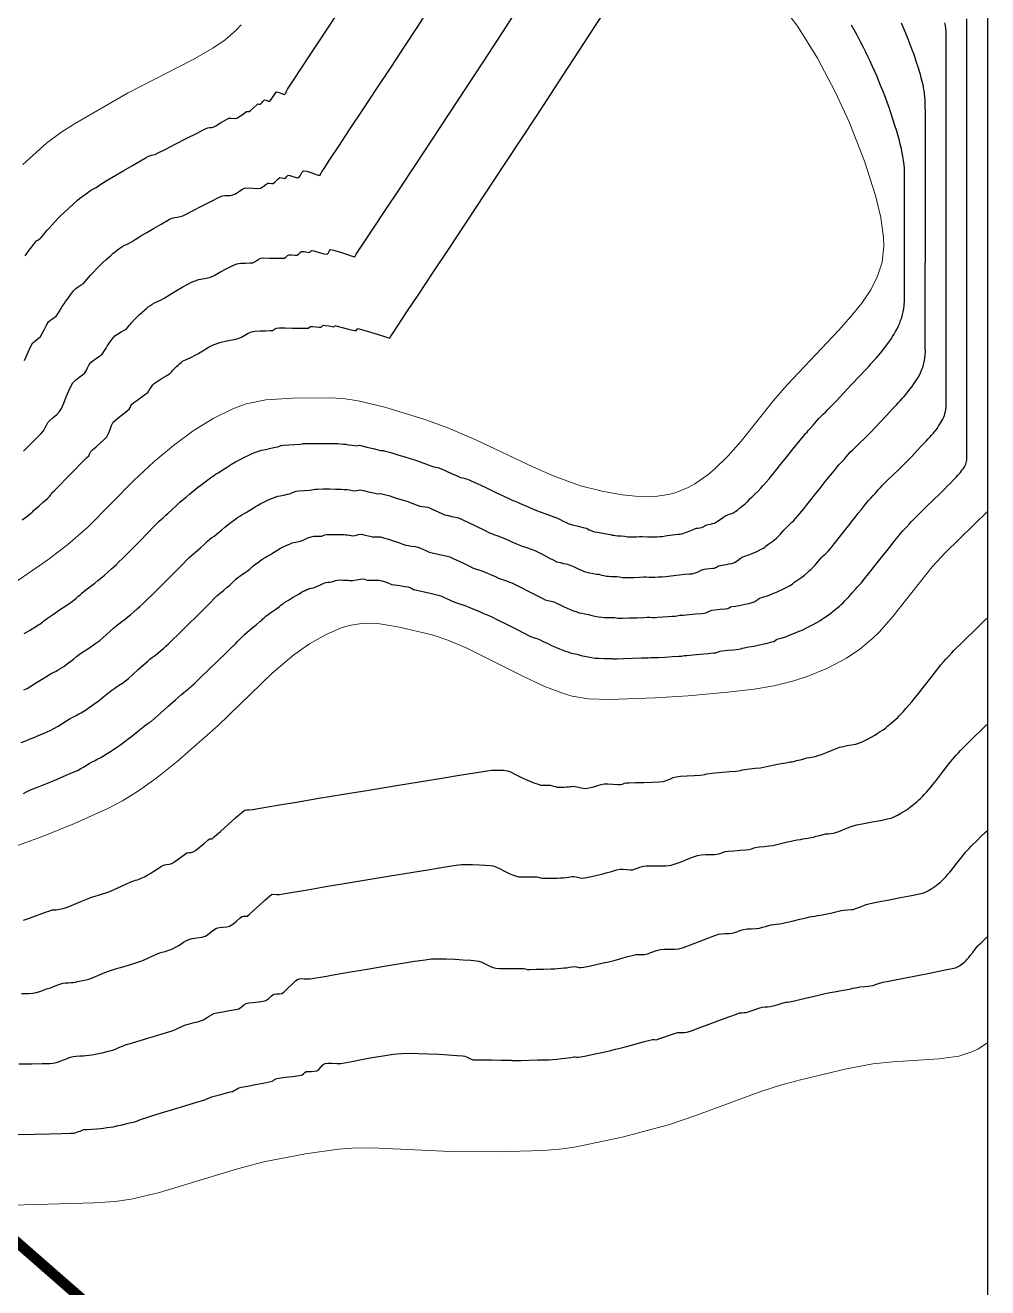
# Model space of a CAD drawing. Extents: x 27 to 849, y 0 to 853.
# Drawn here: x 757.8 to 848.9, y 527.4 to 647 of the extents above; entities that cross this region are included whole.
import ezdxf

# ---------------------------------------------------------------- set-up
doc = ezdxf.new("R2010")
doc.units = 0
doc.header["$LTSCALE"] = 2
for name, color, linetype in [('ARQ - PORTAS E ESQUADRIAS 1-50', 2, 'Continuous'), ('Curva 1 m', 5, 'Continuous'), ('Curva Mestra', 1, 'Continuous')]:
    doc.layers.add(name, color=color, linetype=linetype)

msp = doc.modelspace()

# ---------------------------------------------------------------- linework, layer by layer
at = {"layer": 'ARQ - PORTAS E ESQUADRIAS 1-50', "elevation": 45}
msp.add_lwpolyline([(848.94, 852.52), (26.51, 852.52), (26.51, 7.38), (848.94, 7.38)], close=True, dxfattribs=at)
at = {"layer": 'ARQ - PORTAS E ESQUADRIAS 1-50', "const_width": 1}
msp.add_lwpolyline([(619.66, 64.96), (532.95, 53.73), (488.22, 57.38), (464.07, 66.69), (452.24, 74.7), (148.79, 382.23), (76.61, 469.9), (65.46, 493.56), (62.14, 582.82), (440.6, 808.53), (802.5, 491.86), (619.66, 64.96)], close=True, dxfattribs=at)
at = {"layer": 'Curva 1 m', "linetype": 'Continuous', "lineweight": -3}
for points, elevation in [([(757.49, 600.11), (757.92, 600.44), (758.28, 600.72), (758.44, 600.84), (758.5, 600.92), (758.56, 601), (758.72, 601.14), (759.08, 601.45), (759.51, 601.83), (759.89, 602.15), (760.07, 602.32), (760.18, 602.49), (760.29, 602.67), (760.5, 602.88), (761, 603.39), (761.67, 604.06), (762.4, 604.8), (763.08, 605.48), (763.58, 605.98), (763.79, 606.2), (763.85, 606.33), (763.92, 606.47), (763.99, 606.59), (764.15, 606.74), (764.48, 607.04), (764.88, 607.4), (765.25, 607.74), (765.49, 608), (765.65, 608.31), (765.8, 608.69), (765.95, 609.07), (766.11, 609.36), (766.35, 609.6), (766.72, 609.9), (767.11, 610.21), (767.44, 610.47), (767.61, 610.61), (767.7, 610.76), (767.78, 610.93), (767.87, 611.08), (768.05, 611.23), (768.42, 611.5), (768.85, 611.8), (769.2, 612.05), (769.37, 612.17), (769.44, 612.28), (769.51, 612.4), (769.58, 612.51), (769.66, 612.62), (769.73, 612.73), (769.86, 612.9), (769.98, 613.04), (770.25, 613.23), (770.75, 613.54), (771.24, 613.84), (771.48, 613.99), (771.56, 614.08), (771.64, 614.18), (771.72, 614.27), (771.85, 614.41), (771.96, 614.53), (772.1, 614.66), (772.28, 614.82), (772.41, 614.94), (772.55, 615.04), (772.68, 615.14), (772.94, 615.27), (773.44, 615.51), (773.93, 615.76), (774.18, 615.88), (774.31, 615.97), (774.44, 616.05), (774.59, 616.14), (774.87, 616.31), (775.19, 616.5), (775.44, 616.63), (775.67, 616.73), (775.94, 616.83), (776.21, 616.92), (776.44, 616.99), (776.74, 617.05), (777.16, 617.13), (777.6, 617.21), (777.94, 617.3), (778.24, 617.44), (778.57, 617.63), (778.9, 617.81), (779.19, 617.93), (779.53, 617.98), (780.02, 618.02), (780.54, 618.04), (780.98, 618.06), (781.19, 618.07), (781.38, 618.18), (781.56, 618.29), (781.82, 618.3), (782.37, 618.3), (783.08, 618.29), (783.78, 618.29), (784.33, 618.29), (784.56, 618.29), (784.68, 618.37), (784.79, 618.45), (784.97, 618.44), (785.3, 618.41), (785.62, 618.38), (785.79, 618.38), (785.9, 618.47), (786, 618.56), (786.18, 618.54), (786.52, 618.49), (786.85, 618.44), (787, 618.42), (787.05, 618.47), (787.1, 618.52), (787.31, 618.47), (787.79, 618.35), (788.38, 618.2), (788.79, 618.1), (789.01, 618.06), (789.08, 618.04), (789.1, 618.04), (789.11, 618.05), (789.14, 618.1), (789.2, 618.18), (789.26, 618.26), (789.5, 618.2), (790.06, 618.03), (790.79, 617.81), (791.51, 617.58), (791.98, 617.44), (792.21, 617.36), (792.28, 617.34), (792.29, 617.34), (792.3, 617.34), (792.31, 617.36), (792.34, 617.41), (792.36, 617.46), (792.55, 617.74), (793.09, 618.55), (793.93, 619.83), (795.05, 621.5), (796.38, 623.52), (797.91, 625.82), (799.57, 628.33), (801.34, 631.01), (803.17, 633.78), (805.02, 636.59), (806.85, 639.37), (808.61, 642.06), (810.28, 644.61), (811.8, 646.94), (813.13, 649.01)], 41), ([(757.69, 615.23), (758.04, 616), (758.3, 616.58), (758.45, 616.86), (758.67, 617.06), (758.96, 617.27), (759.2, 617.48), (759.36, 617.76), (759.58, 618.19), (759.8, 618.62), (759.96, 618.89), (760.2, 619.07), (760.49, 619.26), (760.71, 619.43), (760.86, 619.64), (761.01, 619.9), (761.14, 620.12), (761.28, 620.33), (761.45, 620.58), (761.59, 620.79), (761.77, 621.04), (762.05, 621.43), (762.35, 621.81), (762.55, 622.05), (762.79, 622.21), (763.08, 622.38), (763.3, 622.52), (763.46, 622.7), (763.64, 622.92), (763.79, 623.11), (763.96, 623.3), (764.22, 623.59), (764.51, 623.9), (764.76, 624.15), (765.05, 624.43), (765.45, 624.8), (765.84, 625.14), (766.1, 625.37), (766.29, 625.52), (766.52, 625.69), (766.74, 625.85), (766.92, 625.97), (767.15, 626.1), (767.43, 626.23), (767.67, 626.35), (767.91, 626.5), (768.19, 626.68), (768.44, 626.85), (768.73, 627.02), (769.28, 627.34), (769.97, 627.74), (770.65, 628.14), (771.19, 628.45), (771.44, 628.59), (771.6, 628.66), (771.78, 628.72), (771.94, 628.77), (772.16, 628.81), (772.44, 628.86), (772.69, 628.93), (773.02, 629.09), (773.69, 629.43), (774.54, 629.88), (775.4, 630.32), (776.09, 630.67), (776.44, 630.83), (776.67, 630.86), (776.94, 630.86), (777.22, 630.86), (777.44, 630.9), (777.68, 631.02), (777.97, 631.21), (778.28, 631.41), (778.55, 631.54), (778.89, 631.56), (779.35, 631.54), (779.78, 631.52), (780.05, 631.54), (780.3, 631.69), (780.56, 631.9), (780.75, 632.03), (780.91, 632.02), (781.09, 631.99), (781.25, 631.99), (781.44, 632.14), (781.69, 632.39), (781.88, 632.54), (782.04, 632.53), (782.23, 632.48), (782.38, 632.47), (782.52, 632.62), (782.66, 632.77), (782.83, 632.74), (783.13, 632.64), (783.44, 632.55), (783.66, 632.53), (783.82, 632.72), (783.98, 633.02), (784.14, 633.2), (784.44, 633.15), (784.93, 632.98), (785.41, 632.8), (785.66, 632.74), (785.77, 632.89), (785.86, 633.09), (786.07, 633.41), (786.63, 634.25), (787.47, 635.52), (788.53, 637.13), (789.76, 638.97), (791.07, 640.97), (792.42, 643.01), (793.73, 645.01), (794.95, 646.87), (796.01, 648.5)], 43), ([(757.38, 579.03), (757.82, 579.2), (758.24, 579.37), (758.6, 579.51), (758.94, 579.66), (759.35, 579.83), (759.78, 580.02), (760.18, 580.2), (760.49, 580.35), (760.88, 580.58), (761.34, 580.86), (761.76, 581.13), (762.03, 581.3), (762.29, 581.44), (762.59, 581.59), (762.85, 581.73), (763.06, 581.85), (763.31, 582), (763.56, 582.16), (763.77, 582.3), (764, 582.46), (764.28, 582.66), (764.57, 582.87), (764.82, 583.06), (765.07, 583.26), (765.38, 583.51), (765.7, 583.77), (765.97, 583.98), (766.26, 584.18), (766.61, 584.42), (766.97, 584.66), (767.27, 584.87), (767.54, 585.1), (767.97, 585.48), (768.48, 585.93), (768.97, 586.37), (769.37, 586.73), (769.58, 586.92), (769.83, 587.1), (770.1, 587.31), (770.34, 587.5), (770.58, 587.7), (770.86, 587.94), (771.1, 588.16), (771.3, 588.35), (771.71, 588.74), (772.24, 589.26), (772.83, 589.83), (773.39, 590.38), (773.87, 590.84), (774.17, 591.14), (774.51, 591.48), (774.9, 591.88), (775.31, 592.3), (775.67, 592.66), (775.92, 592.91), (776.22, 593.17), (776.58, 593.46), (776.91, 593.74), (777.15, 593.94), (777.32, 594.1), (777.52, 594.3), (777.72, 594.49), (777.9, 594.65), (778.1, 594.79), (778.34, 594.96), (778.59, 595.12), (778.78, 595.26), (779.03, 595.46), (779.3, 595.69), (779.53, 595.89), (779.77, 596.06), (780.04, 596.26), (780.28, 596.43), (780.49, 596.55), (780.74, 596.7), (781, 596.84), (781.2, 596.96), (781.44, 597.11), (781.71, 597.28), (781.95, 597.43), (782.2, 597.56), (782.49, 597.7), (782.7, 597.8), (782.85, 597.86), (783.04, 597.93), (783.2, 597.98), (783.41, 598.02), (783.7, 598.08), (783.95, 598.13), (784.21, 598.25), (784.55, 598.41), (784.85, 598.52), (785.1, 598.56), (785.4, 598.57), (785.68, 598.58), (785.85, 598.59), (785.99, 598.63), (786.15, 598.69), (786.29, 598.73), (786.56, 598.74), (787.03, 598.74), (787.52, 598.73), (787.79, 598.73), (787.95, 598.72), (788.13, 598.71), (788.29, 598.69), (788.45, 598.66), (788.63, 598.63), (788.79, 598.62), (789.02, 598.65), (789.34, 598.72), (789.63, 598.75), (789.85, 598.71), (790.13, 598.64), (790.41, 598.56), (790.63, 598.51), (790.88, 598.5), (791.17, 598.51), (791.42, 598.5), (791.72, 598.43), (792.17, 598.29), (792.63, 598.14), (792.94, 598.04), (793.22, 597.93), (793.53, 597.81), (793.81, 597.72), (794.05, 597.68), (794.37, 597.64), (794.69, 597.59), (794.96, 597.54), (795.21, 597.44), (795.5, 597.31), (795.79, 597.17), (796.04, 597.07), (796.31, 597), (796.71, 596.91), (797.17, 596.82), (797.61, 596.71), (797.98, 596.61), (798.37, 596.44), (798.88, 596.2), (799.41, 595.94), (799.86, 595.72), (800.12, 595.59), (800.4, 595.49), (800.73, 595.39), (801.02, 595.29), (801.25, 595.2), (801.55, 595.08), (801.84, 594.95), (802.06, 594.86), (802.31, 594.74), (802.6, 594.61), (802.86, 594.5), (803.07, 594.43), (803.34, 594.33), (803.63, 594.23), (803.86, 594.14), (804.17, 593.99), (804.75, 593.7), (805.46, 593.34), (806.16, 592.98), (806.73, 592.69), (807.02, 592.55), (807.28, 592.48), (807.58, 592.42), (807.84, 592.34), (808.09, 592.24), (808.44, 592.07), (808.81, 591.88), (809.1, 591.75), (809.38, 591.64), (809.7, 591.51), (810.01, 591.4), (810.23, 591.32), (810.48, 591.27), (810.77, 591.23), (810.98, 591.19), (811.14, 591.15), (811.32, 591.1), (811.48, 591.06), (811.72, 591.01), (812.07, 590.94), (812.38, 590.9), (812.65, 590.88), (813.01, 590.87), (813.36, 590.86), (813.57, 590.86), (813.73, 590.84), (813.91, 590.81), (814.07, 590.8), (814.37, 590.8), (814.99, 590.83), (815.72, 590.85), (816.36, 590.88), (816.69, 590.89), (816.93, 590.89), (817.2, 590.88), (817.44, 590.88), (817.7, 590.89), (818.15, 590.92), (818.66, 590.95), (819.09, 590.98), (819.32, 591), (819.48, 591.02), (819.66, 591.05), (819.82, 591.08), (820.1, 591.1), (820.65, 591.15), (821.29, 591.21), (821.83, 591.26), (822.07, 591.28), (822.19, 591.31), (822.32, 591.35), (822.44, 591.4), (822.64, 591.49), (822.82, 591.55), (823.1, 591.59), (823.6, 591.65), (824.08, 591.7), (824.32, 591.73), (824.44, 591.8), (824.57, 591.87), (824.73, 591.9), (825.04, 591.95), (825.4, 592.01), (825.69, 592.06), (825.97, 592.12), (826.31, 592.2), (826.62, 592.28), (826.82, 592.35), (826.98, 592.45), (827.16, 592.58), (827.32, 592.69), (827.53, 592.77), (827.82, 592.85), (828.07, 592.93), (828.29, 593.02), (828.59, 593.14), (828.92, 593.27), (829.19, 593.39), (829.48, 593.53), (829.84, 593.71), (830.15, 593.88), (830.32, 593.97), (830.44, 594.07), (830.57, 594.18), (830.75, 594.3), (831.05, 594.5), (831.32, 594.68), (831.57, 594.89), (831.87, 595.14), (832.07, 595.31), (832.19, 595.43), (832.33, 595.56), (832.44, 595.68), (832.58, 595.84), (832.81, 596.1), (833.04, 596.36), (833.19, 596.54), (833.35, 596.7), (833.53, 596.87), (833.69, 597.03), (833.85, 597.2), (834.03, 597.41), (834.19, 597.6), (834.38, 597.84), (834.76, 598.32), (835.24, 598.93), (835.74, 599.56), (836.17, 600.1), (836.44, 600.44), (836.68, 600.74), (836.97, 601.1), (837.27, 601.47), (837.52, 601.78), (837.69, 601.99), (837.87, 602.19), (838.09, 602.42), (838.3, 602.64), (838.44, 602.8), (838.6, 602.99), (838.78, 603.2), (838.94, 603.38), (839.13, 603.57), (839.51, 603.93), (839.99, 604.4), (840.51, 604.9), (840.99, 605.37), (841.34, 605.72), (841.74, 606.13), (842.23, 606.65), (842.71, 607.16), (843.1, 607.58), (843.3, 607.8), (843.45, 607.96), (843.62, 608.15), (843.76, 608.31), (843.89, 608.47), (844.04, 608.66), (844.17, 608.82), (844.28, 608.98), (844.41, 609.17), (844.51, 609.33), (844.6, 609.49), (844.69, 609.67), (844.77, 609.84), (844.83, 610.01), (844.89, 610.2), (844.94, 610.38), (844.97, 610.58), (844.99, 610.81), (845, 610.98), (845, 611.14), (844.99, 611.31), (844.99, 611.67), (844.99, 612.67), (844.99, 614.22), (844.99, 616.24), (845, 618.64), (845, 621.34), (845, 624.25), (845, 627.29), (845, 630.38), (845, 633.42), (845, 636.33), (845, 639.04), (845, 641.45), (845, 643.48), (845, 645.05), (845, 646.06), (844.99, 646.44), (844.97, 646.68), (844.93, 646.95), (844.89, 647.19)], 37), ([(757.59, 606.62), (758.19, 607.22), (758.79, 607.82), (759.27, 608.31), (759.51, 608.56), (759.64, 608.8), (759.77, 609.09), (759.9, 609.33), (760.1, 609.53), (760.43, 609.81), (760.77, 610.11), (761.03, 610.39), (761.19, 610.68), (761.41, 611.17), (761.66, 611.76), (761.9, 612.34), (762.12, 612.83), (762.28, 613.11), (762.53, 613.35), (762.86, 613.61), (763.19, 613.85), (763.4, 614.04), (763.53, 614.25), (763.66, 614.52), (763.78, 614.78), (763.92, 614.98), (764.16, 615.18), (764.51, 615.43), (764.85, 615.66), (765.04, 615.8), (765.14, 615.94), (765.24, 616.11), (765.33, 616.26), (765.42, 616.4), (765.53, 616.57), (765.63, 616.71), (765.73, 616.86), (765.9, 617.1), (766.09, 617.35), (766.26, 617.55), (766.51, 617.72), (766.86, 617.94), (767.2, 618.13), (767.39, 618.25), (767.5, 618.37), (767.61, 618.52), (767.71, 618.64), (767.88, 618.83), (768.13, 619.1), (768.36, 619.34), (768.56, 619.53), (768.82, 619.77), (769.08, 620), (769.26, 620.15), (769.42, 620.29), (769.62, 620.43), (769.8, 620.55), (770.02, 620.67), (770.37, 620.84), (770.71, 621.01), (770.92, 621.11), (771.09, 621.22), (771.28, 621.34), (771.44, 621.45), (771.68, 621.59), (772.15, 621.87), (772.7, 622.19), (773.17, 622.46), (773.44, 622.61), (773.68, 622.71), (773.95, 622.8), (774.19, 622.88), (774.41, 622.93), (774.72, 622.98), (775.05, 623.04), (775.32, 623.11), (775.65, 623.27), (776.21, 623.57), (776.86, 623.92), (777.44, 624.22), (777.82, 624.38), (778.18, 624.43), (778.63, 624.45), (779.05, 624.46), (779.32, 624.48), (779.56, 624.61), (779.82, 624.79), (780.06, 624.91), (780.36, 624.93), (780.9, 624.92), (781.52, 624.91), (782.04, 624.9), (782.31, 624.91), (782.46, 625.01), (782.62, 625.15), (782.77, 625.24), (783, 625.23), (783.3, 625.19), (783.52, 625.18), (783.66, 625.29), (783.8, 625.45), (783.94, 625.55), (784.18, 625.53), (784.5, 625.47), (784.69, 625.44), (784.78, 625.54), (784.88, 625.64), (785.12, 625.59), (785.6, 625.46), (786.1, 625.33), (786.38, 625.29), (786.49, 625.41), (786.59, 625.61), (786.7, 625.73), (786.98, 625.67), (787.54, 625.5), (788.19, 625.29), (788.64, 625.14), (788.88, 625.06), (788.96, 625.04), (788.98, 625.04), (788.99, 625.05), (789.02, 625.09), (789.06, 625.17), (789.11, 625.28), (789.31, 625.58), (789.88, 626.43), (790.75, 627.74), (791.87, 629.44), (793.21, 631.45), (794.69, 633.7), (796.28, 636.1), (797.92, 638.58), (799.56, 641.07), (801.15, 643.49), (802.63, 645.76), (803.96, 647.8)], 42), ([(757.61, 574.21), (757.83, 574.33), (758.02, 574.43), (758.28, 574.53), (758.78, 574.73), (759.4, 574.98), (760.02, 575.23), (760.52, 575.44), (761.02, 575.65), (761.63, 575.92), (762.26, 576.2), (762.77, 576.42), (763.05, 576.56), (763.29, 576.7), (763.57, 576.88), (763.82, 577.03), (764.04, 577.15), (764.34, 577.3), (764.65, 577.47), (764.92, 577.61), (765.18, 577.77), (765.52, 577.97), (765.86, 578.19), (766.14, 578.37), (766.44, 578.58), (766.82, 578.85), (767.21, 579.13), (767.53, 579.38), (767.82, 579.6), (768.18, 579.89), (768.56, 580.2), (768.88, 580.46), (769.07, 580.61), (769.28, 580.75), (769.52, 580.91), (769.72, 581.05), (770, 581.29), (770.57, 581.8), (771.29, 582.43), (772, 583.06), (772.56, 583.56), (772.81, 583.78), (772.93, 583.87), (773.07, 583.98), (773.19, 584.07), (773.31, 584.17), (773.44, 584.29), (773.56, 584.4), (773.81, 584.63), (774.38, 585.19), (775.15, 585.93), (775.98, 586.74), (776.77, 587.5), (777.37, 588.09), (777.67, 588.38), (777.87, 588.58), (778.1, 588.82), (778.34, 589.06), (778.54, 589.26), (778.8, 589.48), (779.19, 589.82), (779.63, 590.18), (779.99, 590.48), (780.18, 590.63), (780.29, 590.75), (780.43, 590.88), (780.55, 590.99), (780.77, 591.14), (781.14, 591.4), (781.52, 591.66), (781.73, 591.81), (781.85, 591.91), (781.99, 592.03), (782.11, 592.12), (782.22, 592.21), (782.36, 592.31), (782.48, 592.4), (782.7, 592.52), (783.09, 592.75), (783.48, 592.97), (783.7, 593.09), (783.82, 593.17), (783.95, 593.26), (784.07, 593.33), (784.28, 593.43), (784.45, 593.52), (784.57, 593.56), (784.7, 593.61), (784.87, 593.64), (785.07, 593.68), (785.28, 593.77), (785.66, 593.94), (786.05, 594.11), (786.28, 594.2), (786.44, 594.22), (786.62, 594.23), (786.78, 594.24), (786.95, 594.29), (787.17, 594.36), (787.36, 594.42), (787.62, 594.43), (787.93, 594.42), (788.11, 594.42), (788.24, 594.41), (788.36, 594.4), (788.49, 594.38), (788.61, 594.36), (788.79, 594.39), (789.14, 594.45), (789.51, 594.51), (789.73, 594.54), (789.89, 594.51), (790.07, 594.45), (790.23, 594.42), (790.43, 594.41), (790.74, 594.42), (791.06, 594.42), (791.29, 594.4), (791.55, 594.34), (791.85, 594.24), (792.05, 594.17), (792.19, 594.12), (792.35, 594.06), (792.49, 594.01), (792.76, 593.97), (793.24, 593.9), (793.73, 593.82), (794.01, 593.77), (794.19, 593.7), (794.38, 593.61), (794.55, 593.53), (794.85, 593.46), (795.44, 593.33), (796.14, 593.17), (796.77, 593.02), (797.14, 592.92), (797.39, 592.81), (797.67, 592.67), (797.96, 592.53), (798.21, 592.41), (798.47, 592.32), (798.8, 592.21), (799.13, 592.1), (799.41, 592.01), (799.74, 591.87), (800.18, 591.69), (800.57, 591.52), (800.79, 591.43), (800.92, 591.37), (801.06, 591.31), (801.19, 591.25), (801.34, 591.2), (801.53, 591.13), (801.69, 591.07), (801.96, 590.94), (802.57, 590.63), (803.37, 590.23), (804.24, 589.79), (805.04, 589.38), (805.64, 589.08), (805.9, 588.96), (806.11, 588.9), (806.31, 588.85), (806.49, 588.77), (806.84, 588.6), (807.26, 588.4), (807.68, 588.2), (808, 588.06), (808.38, 587.9), (808.85, 587.72), (809.27, 587.57), (809.49, 587.49), (809.68, 587.46), (809.87, 587.43), (810.05, 587.38), (810.31, 587.3), (810.54, 587.24), (810.75, 587.2), (811.08, 587.14), (811.44, 587.07), (811.73, 587.03), (812.11, 587.01), (812.63, 586.99), (813.09, 586.98), (813.32, 586.98), (813.44, 586.96), (813.57, 586.95), (813.84, 586.96), (814.47, 586.98), (815.3, 587.01), (816.13, 587.04), (816.78, 587.06), (817.07, 587.07), (817.26, 587.07), (817.44, 587.07), (817.74, 587.08), (818.35, 587.12), (819.07, 587.17), (819.67, 587.21), (819.94, 587.22), (820.07, 587.24), (820.19, 587.26), (820.43, 587.28), (820.99, 587.33), (821.71, 587.4), (822.42, 587.46), (822.97, 587.51), (823.19, 587.53), (823.26, 587.55), (823.32, 587.57), (823.43, 587.61), (823.57, 587.67), (823.8, 587.7), (824.29, 587.76), (824.87, 587.82), (825.36, 587.88), (825.57, 587.91), (825.63, 587.94), (825.69, 587.97), (825.88, 588.01), (826.3, 588.08), (826.79, 588.16), (827.19, 588.24), (827.59, 588.33), (828.07, 588.45), (828.49, 588.55), (828.69, 588.61), (828.82, 588.7), (828.94, 588.79), (829.09, 588.84), (829.37, 588.92), (829.68, 589.02), (829.94, 589.11), (830.23, 589.22), (830.64, 589.38), (831.08, 589.56), (831.44, 589.71), (831.84, 589.91), (832.33, 590.17), (832.76, 590.39), (832.94, 590.49), (833.01, 590.55), (833.07, 590.6), (833.2, 590.68), (833.48, 590.87), (833.81, 591.09), (834.07, 591.27), (834.31, 591.46), (834.61, 591.71), (834.89, 591.95), (835.07, 592.11), (835.23, 592.26), (835.41, 592.44), (835.57, 592.6), (835.77, 592.83), (836.09, 593.2), (836.4, 593.56), (836.57, 593.74), (836.69, 593.87), (836.82, 593.99), (836.94, 594.13), (837.07, 594.28), (837.25, 594.5), (837.66, 595.02), (838.22, 595.73), (838.84, 596.51), (839.41, 597.23), (839.85, 597.79), (840.07, 598.06), (840.27, 598.31), (840.49, 598.59), (840.69, 598.84), (840.91, 599.08), (841.23, 599.42), (841.53, 599.74), (841.69, 599.92), (841.82, 600.06), (841.94, 600.2), (842.13, 600.39), (842.56, 600.81), (843.15, 601.38), (843.79, 602.01), (844.4, 602.6), (844.88, 603.07), (845.14, 603.33), (845.4, 603.59), (845.71, 603.92), (845.98, 604.21), (846.12, 604.36), (846.24, 604.49), (846.35, 604.62), (846.46, 604.75), (846.55, 604.88), (846.64, 605), (846.73, 605.13), (846.79, 605.26), (846.86, 605.38), (846.9, 605.52), (846.94, 605.65), (846.96, 605.82), (846.97, 605.95), (846.97, 606.04), (846.97, 606.12), (846.97, 606.5), (846.97, 607.57), (846.97, 609.26), (846.97, 611.47), (846.97, 614.14), (846.97, 617.17), (846.97, 620.49), (846.97, 624.02), (846.97, 627.67), (846.97, 631.36), (846.97, 635.01), (846.97, 638.54), (846.97, 641.86), (846.97, 644.9), (846.97, 647.57)], 36), ([(757.65, 584.01), (757.94, 584.15), (758.29, 584.35), (758.85, 584.7), (759.46, 585.08), (759.98, 585.4), (760.24, 585.56), (760.42, 585.66), (760.62, 585.76), (760.79, 585.85), (760.98, 585.97), (761.21, 586.11), (761.41, 586.24), (761.62, 586.38), (761.88, 586.57), (762.1, 586.74), (762.34, 586.92), (762.62, 587.16), (762.87, 587.35), (763.11, 587.52), (763.52, 587.79), (764.01, 588.12), (764.47, 588.44), (764.82, 588.69), (765.12, 588.94), (765.46, 589.25), (765.82, 589.57), (766.13, 589.85), (766.36, 590.05), (766.62, 590.26), (766.93, 590.49), (767.24, 590.72), (767.5, 590.93), (767.76, 591.15), (768.07, 591.41), (768.37, 591.68), (768.63, 591.91), (768.9, 592.17), (769.32, 592.58), (769.81, 593.05), (770.29, 593.52), (770.68, 593.9), (771.05, 594.27), (771.56, 594.79), (772.12, 595.36), (772.65, 595.9), (773.08, 596.33), (773.31, 596.56), (773.49, 596.72), (773.71, 596.9), (773.93, 597.08), (774.12, 597.24), (774.37, 597.47), (774.71, 597.8), (775.04, 598.11), (775.25, 598.3), (775.43, 598.44), (775.65, 598.58), (775.84, 598.72), (776.04, 598.88), (776.35, 599.14), (776.68, 599.42), (776.96, 599.65), (777.24, 599.86), (777.58, 600.11), (777.89, 600.33), (778.09, 600.47), (778.28, 600.58), (778.5, 600.71), (778.7, 600.82), (778.9, 600.94), (779.21, 601.14), (779.54, 601.36), (779.82, 601.52), (780.09, 601.67), (780.42, 601.83), (780.73, 601.98), (780.95, 602.08), (781.18, 602.18), (781.45, 602.28), (781.7, 602.35), (781.93, 602.41), (782.27, 602.47), (782.6, 602.54), (782.82, 602.59), (783.01, 602.67), (783.23, 602.77), (783.42, 602.85), (783.72, 602.88), (784.21, 602.91), (784.68, 602.93), (784.92, 602.95), (785.07, 603), (785.22, 603.04), (785.46, 603.04), (785.98, 603.05), (786.61, 603.05), (787.16, 603.04), (787.47, 603.04), (787.7, 603.03), (787.98, 603.01), (788.22, 602.98), (788.47, 602.95), (788.75, 602.9), (788.97, 602.87), (789.14, 602.9), (789.35, 602.94), (789.52, 602.96), (789.8, 602.91), (790.28, 602.79), (790.75, 602.67), (791.02, 602.61), (791.19, 602.6), (791.39, 602.61), (791.56, 602.6), (791.81, 602.53), (792.31, 602.38), (792.92, 602.19), (793.47, 602.02), (793.83, 601.91), (794.16, 601.79), (794.54, 601.64), (794.9, 601.51), (795.14, 601.43), (795.38, 601.39), (795.66, 601.35), (795.9, 601.31), (796.19, 601.19), (796.66, 600.98), (797.16, 600.75), (797.53, 600.6), (797.82, 600.53), (798.17, 600.45), (798.52, 600.38), (798.82, 600.3), (799.16, 600.15), (799.76, 599.86), (800.49, 599.52), (801.2, 599.17), (801.76, 598.9), (802.03, 598.78), (802.22, 598.71), (802.44, 598.64), (802.63, 598.58), (802.84, 598.49), (803.1, 598.38), (803.32, 598.29), (803.54, 598.19), (803.87, 598.04), (804.23, 597.88), (804.53, 597.76), (804.84, 597.64), (805.25, 597.5), (805.68, 597.35), (806.03, 597.21), (806.37, 597.05), (806.85, 596.8), (807.37, 596.53), (807.83, 596.29), (808.13, 596.15), (808.43, 596.07), (808.78, 595.98), (809.12, 595.91), (809.37, 595.84), (809.65, 595.72), (809.96, 595.56), (810.21, 595.44), (810.45, 595.34), (810.72, 595.24), (810.96, 595.16), (811.21, 595.11), (811.57, 595.05), (811.91, 594.99), (812.09, 594.96), (812.26, 594.92), (812.43, 594.87), (812.59, 594.84), (812.82, 594.8), (813.03, 594.77), (813.26, 594.75), (813.56, 594.75), (813.82, 594.74), (814.06, 594.71), (814.33, 594.67), (814.57, 594.65), (814.88, 594.65), (815.41, 594.67), (815.95, 594.7), (816.32, 594.71), (816.58, 594.71), (816.88, 594.7), (817.18, 594.7), (817.44, 594.7), (817.74, 594.71), (818.1, 594.73), (818.45, 594.76), (818.69, 594.78), (818.93, 594.81), (819.2, 594.85), (819.44, 594.89), (819.75, 594.92), (820.23, 594.96), (820.69, 595), (820.94, 595.02), (821.13, 595.07), (821.32, 595.13), (821.51, 595.21), (821.8, 595.34), (822.07, 595.44), (822.3, 595.47), (822.61, 595.5), (822.9, 595.53), (823.07, 595.55), (823.26, 595.65), (823.44, 595.76), (823.64, 595.8), (823.93, 595.85), (824.19, 595.89), (824.43, 595.94), (824.71, 596), (824.94, 596.08), (825.19, 596.24), (825.48, 596.45), (825.69, 596.59), (825.85, 596.65), (826.03, 596.71), (826.19, 596.76), (826.4, 596.84), (826.69, 596.95), (826.94, 597.06), (827.2, 597.18), (827.49, 597.34), (827.69, 597.45), (827.81, 597.54), (827.95, 597.66), (828.07, 597.76), (828.22, 597.86), (828.4, 597.98), (828.57, 598.1), (828.74, 598.23), (828.94, 598.4), (829.07, 598.52), (829.19, 598.64), (829.32, 598.76), (829.45, 598.91), (829.64, 599.14), (829.82, 599.33), (829.97, 599.48), (830.17, 599.68), (830.39, 599.89), (830.57, 600.07), (830.74, 600.26), (830.94, 600.49), (831.15, 600.73), (831.32, 600.93), (831.51, 601.17), (831.81, 601.55), (832.17, 602.01), (832.53, 602.46), (832.82, 602.82), (833.09, 603.16), (833.45, 603.62), (833.86, 604.12), (834.24, 604.59), (834.54, 604.96), (834.69, 605.15), (834.85, 605.32), (835.03, 605.51), (835.19, 605.69), (835.34, 605.85), (835.54, 606.09), (835.76, 606.34), (835.94, 606.55), (836.15, 606.76), (836.48, 607.07), (836.86, 607.44), (837.24, 607.81), (837.54, 608.11), (837.83, 608.41), (838.28, 608.88), (838.82, 609.45), (839.38, 610.05), (839.89, 610.6), (840.29, 611.01), (840.49, 611.23), (840.65, 611.41), (840.83, 611.61), (841.02, 611.82), (841.17, 611.99), (841.37, 612.24), (841.59, 612.52), (841.78, 612.76), (841.95, 613), (842.14, 613.28), (842.29, 613.52), (842.43, 613.76), (842.57, 614.04), (842.68, 614.29), (842.78, 614.54), (842.87, 614.84), (842.93, 615.1), (842.98, 615.4), (843.01, 615.75), (843.03, 616), (843.03, 616.16), (843.02, 616.34), (843.02, 616.5), (843.02, 616.86), (843.02, 617.82), (843.02, 619.28), (843.02, 621.15), (843.02, 623.31), (843.03, 625.68), (843.03, 628.15), (843.03, 630.62), (843.03, 632.99), (843.03, 635.17), (843.03, 637.05), (843.03, 638.53), (843.02, 639.52), (843.02, 639.92), (842.99, 640.18), (842.96, 640.48), (842.91, 640.78), (842.86, 641.04), (842.81, 641.32), (842.73, 641.66), (842.64, 642.01), (842.56, 642.31), (842.47, 642.59), (842.35, 642.99), (842.2, 643.44), (842.06, 643.89), (841.93, 644.26), (841.79, 644.64), (841.6, 645.14), (841.4, 645.66), (841.21, 646.14), (841.06, 646.5), (840.92, 646.81), (840.76, 647.17)], 38), ([(757.75, 625.13), (758.06, 625.54), (758.4, 625.99), (758.69, 626.37), (758.83, 626.55), (758.95, 626.63), (759.09, 626.71), (759.21, 626.79), (759.32, 626.91), (759.5, 627.13), (759.7, 627.37), (759.86, 627.57), (760.03, 627.76), (760.29, 628.04), (760.59, 628.38), (760.9, 628.7), (761.15, 628.96), (761.45, 629.25), (761.86, 629.62), (762.3, 630.02), (762.69, 630.36), (762.94, 630.59), (763.22, 630.8), (763.56, 631.05), (763.86, 631.27), (764.03, 631.39), (764.22, 631.49), (764.41, 631.58), (764.57, 631.68), (764.85, 631.87), (765.17, 632.07), (765.44, 632.24), (765.75, 632.42), (766.35, 632.78), (767.12, 633.22), (767.93, 633.7), (768.68, 634.13), (769.22, 634.44), (769.44, 634.57), (769.57, 634.62), (769.69, 634.66), (769.86, 634.69), (770.07, 634.74), (770.37, 634.89), (771.08, 635.25), (772.04, 635.74), (773.08, 636.27), (774.04, 636.76), (774.76, 637.12), (775.07, 637.27), (775.23, 637.29), (775.41, 637.29), (775.57, 637.31), (775.83, 637.45), (776.28, 637.73), (776.76, 638.01), (777.05, 638.16), (777.28, 638.17), (777.56, 638.15), (777.8, 638.16), (778.01, 638.29), (778.31, 638.5), (778.59, 638.71), (778.73, 638.81), (778.85, 638.8), (778.98, 638.79), (779.12, 638.91), (779.39, 639.16), (779.67, 639.41), (779.81, 639.53), (779.94, 639.51), (780.06, 639.49), (780.15, 639.6), (780.3, 639.78), (780.44, 639.9), (780.59, 639.87), (780.79, 639.8), (780.94, 639.78), (781.06, 639.93), (781.24, 640.22), (781.43, 640.51), (781.58, 640.67), (781.83, 640.62), (782.13, 640.49), (782.34, 640.43), (782.44, 640.55), (782.53, 640.74), (782.61, 640.91), (782.79, 641.19), (783.25, 641.88), (783.91, 642.87), (784.71, 644.08), (785.57, 645.39), (786.43, 646.69), (787.22, 647.9)], 44), ([(757.66, 589.34), (758.22, 589.68), (758.46, 589.83), (758.59, 589.9), (758.73, 589.98), (758.88, 590.07), (759.04, 590.17), (759.14, 590.24), (759.27, 590.33), (759.39, 590.42), (759.5, 590.51), (759.64, 590.63), (759.77, 590.73), (759.98, 590.87), (760.44, 591.19), (761.03, 591.58), (761.62, 591.99), (762.11, 592.32), (762.37, 592.51), (762.55, 592.66), (762.76, 592.85), (762.96, 593.03), (763.14, 593.19), (763.34, 593.35), (763.65, 593.58), (764.01, 593.86), (764.37, 594.13), (764.66, 594.36), (764.94, 594.6), (765.28, 594.89), (765.62, 595.19), (765.93, 595.47), (766.16, 595.67), (766.4, 595.9), (766.68, 596.17), (766.95, 596.43), (767.19, 596.67), (767.46, 596.94), (767.98, 597.47), (768.64, 598.14), (769.35, 598.86), (769.99, 599.51), (770.47, 599.99), (770.69, 600.2), (770.82, 600.32), (770.96, 600.44), (771.09, 600.55), (771.28, 600.73), (771.65, 601.07), (772.07, 601.46), (772.42, 601.8), (772.59, 601.96), (772.74, 602.06), (772.89, 602.17), (773.04, 602.29), (773.34, 602.54), (773.72, 602.86), (774.09, 603.17), (774.39, 603.41), (774.69, 603.64), (775.06, 603.91), (775.44, 604.18), (775.74, 604.4), (775.89, 604.5), (776.04, 604.59), (776.19, 604.68), (776.41, 604.82), (776.83, 605.09), (777.31, 605.39), (777.69, 605.62), (778.06, 605.81), (778.49, 606.03), (778.9, 606.23), (779.19, 606.37), (779.42, 606.46), (779.69, 606.56), (779.96, 606.65), (780.19, 606.73), (780.53, 606.8), (781.02, 606.9), (781.46, 606.99), (781.69, 607.04), (781.84, 607.1), (782, 607.17), (782.23, 607.19), (782.73, 607.22), (783.31, 607.26), (783.79, 607.29), (784, 607.31), (784.07, 607.33), (784.14, 607.35), (784.35, 607.35), (784.87, 607.36), (785.55, 607.36), (786.25, 607.36), (786.83, 607.36), (787.14, 607.35), (787.37, 607.34), (787.64, 607.32), (787.91, 607.3), (788.14, 607.28), (788.4, 607.24), (788.72, 607.19), (789, 607.15), (789.14, 607.13), (789.28, 607.15), (789.42, 607.18), (789.65, 607.13), (790.14, 607.01), (790.71, 606.87), (791.2, 606.75), (791.42, 606.7), (791.55, 606.7), (791.69, 606.7), (791.9, 606.64), (792.39, 606.49), (793.05, 606.29), (793.74, 606.08), (794.34, 605.9), (794.72, 605.77), (795.07, 605.65), (795.51, 605.49), (795.95, 605.33), (796.29, 605.2), (796.47, 605.14), (796.66, 605.11), (796.85, 605.08), (797.1, 604.97), (797.6, 604.75), (798.21, 604.49), (798.73, 604.26), (799.01, 604.14), (799.22, 604.09), (799.45, 604.04), (799.66, 603.99), (799.94, 603.86), (800.57, 603.56), (801.39, 603.17), (802.28, 602.75), (803.09, 602.36), (803.69, 602.08), (803.94, 601.96), (804.09, 601.91), (804.24, 601.86), (804.41, 601.79), (804.59, 601.71), (804.82, 601.61), (805.26, 601.41), (805.77, 601.19), (806.19, 601.01), (806.54, 600.88), (807, 600.71), (807.49, 600.54), (807.92, 600.39), (808.2, 600.28), (808.44, 600.16), (808.72, 600.01), (809, 599.86), (809.25, 599.75), (809.61, 599.65), (810.14, 599.52), (810.63, 599.4), (810.9, 599.33), (811.04, 599.27), (811.19, 599.19), (811.32, 599.13), (811.51, 599.06), (811.7, 598.99), (811.97, 598.94), (812.48, 598.85), (812.97, 598.77), (813.21, 598.73), (813.29, 598.71), (813.37, 598.68), (813.5, 598.66), (813.67, 598.63), (813.86, 598.62), (814.07, 598.62), (814.24, 598.6), (814.52, 598.56), (814.83, 598.52), (815.07, 598.5), (815.35, 598.5), (815.66, 598.52), (815.94, 598.53), (816.25, 598.53), (816.72, 598.52), (817.17, 598.51), (817.44, 598.51), (817.64, 598.52), (817.87, 598.53), (818.07, 598.55), (818.27, 598.58), (818.56, 598.63), (818.85, 598.67), (819.07, 598.7), (819.32, 598.73), (819.61, 598.75), (819.82, 598.77), (819.98, 598.81), (820.16, 598.86), (820.32, 598.91), (820.51, 598.99), (820.82, 599.12), (821.13, 599.25), (821.32, 599.32), (821.48, 599.34), (821.66, 599.35), (821.82, 599.38), (821.98, 599.46), (822.17, 599.57), (822.32, 599.65), (822.5, 599.69), (822.69, 599.72), (822.88, 599.76), (823.07, 599.81), (823.26, 599.93), (823.58, 600.16), (823.9, 600.39), (824.07, 600.5), (824.19, 600.54), (824.32, 600.58), (824.49, 600.65), (824.69, 600.73), (824.88, 600.82), (825.07, 600.93), (825.23, 601.05), (825.43, 601.23), (825.57, 601.34), (825.69, 601.43), (825.82, 601.51), (825.96, 601.63), (826.07, 601.72), (826.13, 601.78), (826.19, 601.84), (826.3, 601.97), (826.44, 602.13), (826.59, 602.28), (826.87, 602.55), (827.19, 602.85), (827.44, 603.11), (827.68, 603.37), (827.96, 603.69), (828.24, 604.01), (828.44, 604.26), (828.62, 604.47), (828.82, 604.73), (829.02, 604.98), (829.19, 605.2), (829.44, 605.52), (829.92, 606.1), (830.49, 606.82), (831.06, 607.52), (831.5, 608.06), (831.69, 608.3), (831.82, 608.44), (831.94, 608.57), (832.1, 608.75), (832.39, 609.09), (832.71, 609.46), (832.94, 609.72), (833.12, 609.91), (833.34, 610.12), (833.56, 610.32), (833.74, 610.5), (834.01, 610.79), (834.57, 611.37), (835.3, 612.14), (836.08, 612.98), (836.82, 613.76), (837.38, 614.36), (837.67, 614.66), (837.88, 614.9), (838.13, 615.17), (838.37, 615.45), (838.58, 615.68), (838.77, 615.92), (839, 616.19), (839.21, 616.47), (839.39, 616.7), (839.56, 616.94), (839.75, 617.21), (839.93, 617.49), (840.08, 617.72), (840.21, 617.95), (840.35, 618.22), (840.49, 618.5), (840.6, 618.74), (840.69, 618.99), (840.79, 619.27), (840.87, 619.57), (840.93, 619.82), (840.98, 620.11), (841.02, 620.46), (841.05, 620.8), (841.06, 621.02), (841.06, 621.23), (841.05, 621.47), (841.05, 621.69), (841.05, 622.05), (841.05, 622.93), (841.05, 624.22), (841.05, 625.77), (841.06, 627.46), (841.06, 629.15), (841.06, 630.72), (841.06, 632.04), (841.05, 632.98), (841.05, 633.4), (841.01, 633.74), (840.96, 634.15), (840.9, 634.55), (840.84, 634.89), (840.76, 635.26), (840.65, 635.72), (840.54, 636.18), (840.43, 636.58), (840.32, 636.95), (840.15, 637.49), (839.96, 638.09), (839.76, 638.69), (839.6, 639.18), (839.44, 639.6), (839.24, 640.12), (839.02, 640.7), (838.79, 641.27), (838.59, 641.78), (838.43, 642.17), (838.25, 642.58), (838.03, 643.06), (837.8, 643.56), (837.58, 644.03), (837.38, 644.44), (837.17, 644.87), (836.89, 645.41), (836.59, 645.98), (836.3, 646.53), (836.04, 646.98)], 39), ([(757.61, 562.2), (757.97, 562.33), (758.28, 562.43), (758.66, 562.57), (759.17, 562.75), (759.69, 562.94), (760.11, 563.09), (760.32, 563.16), (760.53, 563.18), (760.71, 563.19), (760.86, 563.21), (761.01, 563.23), (761.15, 563.26), (761.37, 563.31), (761.55, 563.36), (761.83, 563.47), (762.38, 563.69), (763.05, 563.97), (763.66, 564.22), (764.05, 564.37), (764.39, 564.48), (764.79, 564.59), (765.19, 564.71), (765.53, 564.82), (765.92, 564.98), (766.54, 565.26), (767.22, 565.56), (767.78, 565.82), (768.05, 565.93), (768.21, 565.98), (768.4, 566.02), (768.55, 566.07), (768.74, 566.16), (769.05, 566.31), (769.38, 566.5), (769.66, 566.65), (769.94, 566.83), (770.3, 567.06), (770.65, 567.28), (770.88, 567.41), (771.13, 567.46), (771.42, 567.5), (771.67, 567.56), (771.95, 567.75), (772.38, 568.07), (772.81, 568.4), (773.06, 568.57), (773.26, 568.6), (773.49, 568.62), (773.69, 568.66), (773.9, 568.81), (774.28, 569.11), (774.71, 569.47), (775.06, 569.76), (775.23, 569.89), (775.35, 569.9), (775.48, 569.91), (775.71, 570.11), (776.28, 570.61), (777, 571.26), (777.73, 571.91), (778.31, 572.42), (778.56, 572.63), (778.75, 572.64), (778.94, 572.64), (779.29, 572.69), (780.22, 572.85), (781.65, 573.08), (783.47, 573.39), (785.59, 573.74), (787.91, 574.12), (790.33, 574.52), (792.75, 574.92), (795.08, 575.3), (797.22, 575.65), (799.08, 575.96), (800.55, 576.2), (801.53, 576.35), (801.94, 576.41), (802.29, 576.42), (802.7, 576.42), (803.1, 576.4), (803.44, 576.34), (803.72, 576.24), (804.08, 576.07), (804.47, 575.88), (804.83, 575.69), (805.12, 575.55), (805.49, 575.4), (805.93, 575.22), (806.35, 575.07), (806.62, 574.98), (806.91, 574.97), (807.24, 574.98), (807.5, 574.98), (807.71, 574.92), (807.95, 574.85), (808.16, 574.79), (808.45, 574.79), (808.81, 574.8), (809.04, 574.82), (809.24, 574.83), (809.41, 574.85), (809.54, 574.87), (809.66, 574.89), (809.84, 574.85), (810.19, 574.78), (810.58, 574.71), (810.86, 574.68), (811.14, 574.72), (811.46, 574.79), (811.73, 574.86), (812.01, 574.94), (812.33, 575.04), (812.61, 575.1), (812.94, 575.1), (813.44, 575.07), (813.92, 575.04), (814.19, 575.04), (814.35, 575.09), (814.53, 575.16), (814.69, 575.21), (814.97, 575.22), (815.58, 575.23), (816.36, 575.25), (817.16, 575.27), (817.82, 575.3), (818.19, 575.33), (818.48, 575.42), (818.82, 575.56), (819.15, 575.7), (819.44, 575.79), (819.83, 575.83), (820.44, 575.87), (821.12, 575.91), (821.68, 575.93), (821.94, 575.95), (822.13, 576.01), (822.32, 576.07), (822.57, 576.1), (823.12, 576.15), (823.82, 576.21), (824.52, 576.27), (825.07, 576.32), (825.32, 576.34), (825.51, 576.39), (825.69, 576.44), (825.92, 576.47), (826.37, 576.52), (826.92, 576.59), (827.4, 576.64), (827.69, 576.68), (827.97, 576.74), (828.29, 576.82), (828.57, 576.89), (828.88, 576.95), (829.36, 577.03), (829.81, 577.11), (830.07, 577.15), (830.23, 577.18), (830.41, 577.21), (830.57, 577.24), (830.84, 577.31), (831.33, 577.43), (831.81, 577.56), (832.07, 577.62), (832.26, 577.64), (832.44, 577.66), (832.6, 577.71), (832.88, 577.8), (833.19, 577.9), (833.44, 577.99), (833.73, 578.1), (834.14, 578.28), (834.57, 578.46), (834.94, 578.59), (835.25, 578.66), (835.63, 578.73), (836.05, 578.8), (836.43, 578.87), (836.74, 578.95), (837.12, 579.12), (837.55, 579.34), (837.95, 579.56), (838.24, 579.73), (838.48, 579.88), (838.75, 580.06), (839.02, 580.24), (839.24, 580.4), (839.49, 580.6), (839.79, 580.85), (840.06, 581.09), (840.24, 581.24), (840.41, 581.4), (840.59, 581.58), (840.74, 581.74), (840.92, 581.93), (841.19, 582.24), (841.5, 582.59), (841.74, 582.88), (841.98, 583.17), (842.41, 583.71), (842.95, 584.41), (843.54, 585.15), (844.08, 585.84), (844.51, 586.38), (844.74, 586.67), (844.97, 586.92), (845.24, 587.21), (845.51, 587.5), (845.74, 587.75), (845.98, 587.99), (846.42, 588.41), (846.98, 588.96), (847.59, 589.55), (848.17, 590.12), (848.64, 590.58), (848.94, 590.87)], 34), ([(757.41, 555.24), (758.12, 555.25), (758.48, 555.27), (758.79, 555.34), (759.14, 555.45), (759.49, 555.57), (759.79, 555.68), (760.15, 555.8), (760.61, 555.98), (761.04, 556.13), (761.32, 556.22), (761.58, 556.25), (761.88, 556.27), (762.11, 556.28), (762.3, 556.3), (762.52, 556.33), (762.71, 556.37), (762.9, 556.41), (763.2, 556.47), (763.53, 556.54), (763.79, 556.62), (764.04, 556.71), (764.43, 556.87), (764.87, 557.06), (765.3, 557.24), (765.67, 557.38), (766.02, 557.49), (766.54, 557.64), (767.13, 557.82), (767.73, 557.99), (768.25, 558.15), (768.61, 558.27), (768.98, 558.42), (769.43, 558.62), (769.87, 558.83), (770.26, 559.01), (770.51, 559.11), (770.74, 559.18), (771.02, 559.24), (771.29, 559.31), (771.51, 559.37), (771.78, 559.5), (772.07, 559.66), (772.33, 559.81), (772.53, 559.94), (772.77, 560.1), (773.03, 560.26), (773.25, 560.38), (773.57, 560.45), (774.03, 560.52), (774.49, 560.59), (774.83, 560.68), (775.08, 560.84), (775.36, 561.06), (775.63, 561.29), (775.88, 561.44), (776.16, 561.5), (776.5, 561.52), (776.85, 561.55), (777.13, 561.62), (777.42, 561.81), (777.77, 562.11), (778.09, 562.39), (778.28, 562.54), (778.44, 562.56), (778.62, 562.56), (778.78, 562.58), (778.98, 562.74), (779.39, 563.12), (779.92, 563.6), (780.44, 564.07), (780.87, 564.45), (781.1, 564.62), (781.32, 564.65), (781.6, 564.64), (781.85, 564.64), (782.21, 564.69), (783.14, 564.85), (784.51, 565.08), (786.23, 565.37), (788.18, 565.69), (790.25, 566.04), (792.33, 566.39), (794.32, 566.72), (796.09, 567.01), (797.56, 567.24), (798.59, 567.4), (799.1, 567.47), (799.57, 567.48), (800.15, 567.47), (800.76, 567.45), (801.34, 567.42), (801.81, 567.38), (802.1, 567.33), (802.4, 567.22), (802.75, 567.05), (803.09, 566.87), (803.36, 566.74), (803.62, 566.63), (803.92, 566.5), (804.22, 566.39), (804.48, 566.31), (804.87, 566.29), (805.42, 566.29), (805.95, 566.3), (806.23, 566.3), (806.39, 566.26), (806.57, 566.2), (806.73, 566.16), (807.03, 566.16), (807.58, 566.17), (808.14, 566.19), (808.48, 566.2), (808.74, 566.22), (809.02, 566.25), (809.23, 566.27), (809.39, 566.3), (809.57, 566.33), (809.73, 566.34), (809.97, 566.3), (810.32, 566.22), (810.63, 566.19), (810.94, 566.23), (811.42, 566.33), (811.94, 566.46), (812.38, 566.56), (812.81, 566.68), (813.31, 566.82), (813.79, 566.95), (814.13, 567.03), (814.41, 567.03), (814.74, 567), (815.06, 566.98), (815.32, 566.98), (815.55, 567.05), (815.82, 567.15), (816.08, 567.25), (816.32, 567.32), (816.63, 567.33), (817.16, 567.33), (817.8, 567.33), (818.44, 567.35), (818.94, 567.41), (819.42, 567.55), (819.98, 567.76), (820.55, 568), (821.06, 568.21), (821.44, 568.33), (821.8, 568.38), (822.25, 568.41), (822.71, 568.42), (823.09, 568.43), (823.32, 568.45), (823.56, 568.52), (823.83, 568.62), (824.07, 568.69), (824.36, 568.73), (824.89, 568.77), (825.5, 568.82), (826.03, 568.86), (826.32, 568.9), (826.56, 568.96), (826.83, 569.04), (827.07, 569.1), (827.33, 569.14), (827.75, 569.18), (828.2, 569.23), (828.57, 569.28), (828.97, 569.37), (829.48, 569.49), (829.97, 569.61), (830.32, 569.69), (830.58, 569.74), (830.89, 569.8), (831.2, 569.85), (831.44, 569.89), (831.67, 569.93), (831.94, 569.98), (832.21, 570.03), (832.44, 570.07), (832.7, 570.14), (833.03, 570.22), (833.35, 570.31), (833.57, 570.36), (833.81, 570.39), (834.08, 570.41), (834.32, 570.44), (834.56, 570.51), (834.83, 570.6), (835.07, 570.69), (835.28, 570.77), (835.59, 570.9), (835.91, 571.04), (836.19, 571.14), (836.54, 571.22), (837.19, 571.34), (837.99, 571.5), (838.79, 571.65), (839.44, 571.78), (839.79, 571.87), (840.07, 571.99), (840.4, 572.15), (840.7, 572.32), (840.92, 572.45), (841.16, 572.6), (841.43, 572.79), (841.67, 572.95), (841.92, 573.16), (842.22, 573.41), (842.42, 573.58), (842.54, 573.7), (842.68, 573.83), (842.79, 573.95), (842.92, 574.1), (843.13, 574.33), (843.36, 574.59), (843.54, 574.81), (843.76, 575.08), (844.17, 575.6), (844.67, 576.23), (845.17, 576.87), (845.57, 577.38), (845.79, 577.65), (845.96, 577.84), (846.16, 578.06), (846.37, 578.28), (846.54, 578.46), (846.77, 578.68), (847.18, 579.09), (847.7, 579.59), (848.22, 580.1), (848.67, 580.53), (848.94, 580.8)], 33), ([(757.17, 548.57), (758.36, 548.59), (759.38, 548.61), (760.11, 548.63), (760.43, 548.65), (760.71, 548.72), (761.03, 548.82), (761.3, 548.92), (761.52, 549), (761.79, 549.11), (762.07, 549.21), (762.32, 549.28), (762.59, 549.32), (762.93, 549.34), (763.26, 549.35), (763.51, 549.37), (763.79, 549.41), (764.12, 549.45), (764.4, 549.5), (764.71, 549.56), (765.18, 549.66), (765.66, 549.78), (766.03, 549.87), (766.32, 549.98), (766.65, 550.12), (766.99, 550.27), (767.28, 550.38), (767.61, 550.49), (768.24, 550.68), (769.05, 550.92), (769.92, 551.18), (770.73, 551.42), (771.36, 551.62), (771.69, 551.72), (771.99, 551.85), (772.32, 552.01), (772.66, 552.16), (772.96, 552.28), (773.32, 552.39), (773.78, 552.5), (774.21, 552.61), (774.46, 552.68), (774.64, 552.76), (774.84, 552.87), (775.01, 552.97), (775.19, 553.09), (775.42, 553.24), (775.62, 553.35), (775.92, 553.41), (776.47, 553.51), (777.12, 553.63), (777.69, 553.73), (777.99, 553.81), (778.22, 553.96), (778.46, 554.16), (778.69, 554.31), (778.94, 554.36), (779.37, 554.41), (779.87, 554.46), (780.3, 554.52), (780.57, 554.58), (780.83, 554.77), (781.11, 555.02), (781.33, 555.19), (781.57, 555.22), (781.85, 555.22), (782.08, 555.25), (782.29, 555.41), (782.63, 555.74), (783.02, 556.11), (783.38, 556.44), (783.63, 556.62), (783.87, 556.66), (784.18, 556.65), (784.49, 556.63), (784.75, 556.63), (785.12, 556.69), (785.95, 556.83), (787.14, 557.04), (788.59, 557.29), (790.17, 557.56), (791.78, 557.83), (793.3, 558.09), (794.63, 558.3), (795.65, 558.45), (796.25, 558.52), (796.87, 558.53), (797.63, 558.52), (798.45, 558.49), (799.26, 558.44), (799.97, 558.4), (800.49, 558.35), (800.75, 558.32), (801.03, 558.21), (801.34, 558.05), (801.6, 557.92), (801.83, 557.82), (802.1, 557.71), (802.34, 557.64), (802.69, 557.62), (803.33, 557.62), (804.07, 557.62), (804.68, 557.62), (804.97, 557.62), (805.14, 557.57), (805.3, 557.53), (805.58, 557.53), (806.18, 557.54), (806.9, 557.56), (807.55, 557.58), (807.93, 557.59), (808.2, 557.61), (808.53, 557.64), (808.83, 557.67), (809.05, 557.69), (809.3, 557.73), (809.58, 557.78), (809.8, 557.8), (809.99, 557.77), (810.21, 557.72), (810.4, 557.7), (810.67, 557.74), (811.19, 557.85), (811.85, 557.99), (812.5, 558.14), (813.03, 558.26), (813.55, 558.39), (814.19, 558.57), (814.84, 558.75), (815.37, 558.89), (815.65, 558.95), (815.9, 558.95), (816.19, 558.93), (816.44, 558.93), (816.71, 559.01), (817.12, 559.16), (817.56, 559.32), (817.94, 559.43), (818.33, 559.46), (818.8, 559.45), (819.29, 559.45), (819.69, 559.49), (820.11, 559.62), (820.79, 559.87), (821.62, 560.19), (822.43, 560.5), (823.08, 560.75), (823.44, 560.87), (823.73, 560.91), (824.07, 560.92), (824.41, 560.93), (824.69, 560.95), (824.96, 561.03), (825.26, 561.13), (825.56, 561.24), (825.82, 561.32), (826.14, 561.36), (826.57, 561.39), (827, 561.42), (827.32, 561.45), (827.59, 561.52), (827.9, 561.61), (828.2, 561.7), (828.44, 561.76), (828.67, 561.8), (828.94, 561.82), (829.21, 561.85), (829.44, 561.88), (829.8, 561.96), (830.42, 562.11), (831.13, 562.28), (831.74, 562.42), (832.07, 562.5), (832.31, 562.54), (832.58, 562.59), (832.82, 562.63), (833.11, 562.68), (833.57, 562.77), (834.03, 562.85), (834.32, 562.91), (834.56, 562.97), (834.83, 563.04), (835.07, 563.1), (835.31, 563.13), (835.66, 563.16), (835.99, 563.2), (836.19, 563.22), (836.35, 563.27), (836.54, 563.33), (836.69, 563.39), (836.9, 563.47), (837.19, 563.59), (837.44, 563.69), (837.8, 563.76), (838.57, 563.92), (839.59, 564.12), (840.69, 564.34), (841.72, 564.54), (842.49, 564.7), (842.84, 564.78), (843.1, 564.89), (843.38, 565.05), (843.59, 565.17), (843.75, 565.27), (843.94, 565.39), (844.09, 565.5), (844.26, 565.64), (844.46, 565.81), (844.59, 565.92), (844.72, 566.04), (844.84, 566.17), (844.97, 566.31), (845.17, 566.54), (845.34, 566.74), (845.53, 566.98), (845.89, 567.43), (846.3, 567.95), (846.65, 568.39), (846.84, 568.63), (847, 568.81), (847.18, 569), (847.34, 569.17), (847.54, 569.37), (847.9, 569.72), (848.33, 570.14), (848.71, 570.51), (848.94, 570.73)], 32), ([(757.09, 541.89), (758.64, 541.93), (760.07, 541.96), (761.24, 541.99), (762.05, 542.02), (762.37, 542.03), (762.51, 542.06), (762.67, 542.12), (762.81, 542.16), (762.96, 542.22), (763.15, 542.29), (763.32, 542.35), (763.58, 542.37), (764.04, 542.4), (764.54, 542.43), (764.9, 542.46), (765.18, 542.5), (765.5, 542.54), (765.82, 542.59), (766.1, 542.63), (766.43, 542.7), (766.95, 542.82), (767.52, 542.95), (768, 543.07), (768.26, 543.13), (768.46, 543.21), (768.69, 543.31), (768.89, 543.39), (769.18, 543.48), (769.86, 543.68), (770.78, 543.96), (771.83, 544.28), (772.88, 544.6), (773.81, 544.88), (774.48, 545.08), (774.78, 545.18), (774.98, 545.27), (775.21, 545.37), (775.41, 545.46), (775.68, 545.53), (776.17, 545.66), (776.73, 545.8), (777.19, 545.92), (777.41, 545.98), (777.55, 546.05), (777.69, 546.13), (777.83, 546.23), (777.99, 546.32), (778.25, 546.37), (778.83, 546.48), (779.57, 546.62), (780.31, 546.76), (780.89, 546.87), (781.16, 546.93), (781.27, 547), (781.39, 547.11), (781.5, 547.18), (781.79, 547.23), (782.4, 547.31), (783.1, 547.4), (783.71, 547.49), (784, 547.54), (784.13, 547.63), (784.26, 547.76), (784.39, 547.85), (784.56, 547.86), (784.84, 547.87), (785.15, 547.88), (785.39, 547.93), (785.57, 548.06), (785.77, 548.27), (785.97, 548.48), (786.16, 548.61), (786.44, 548.64), (786.85, 548.64), (787.29, 548.63), (787.66, 548.63), (788.02, 548.69), (788.7, 548.82), (789.61, 548.99), (790.63, 549.18), (791.67, 549.35), (792.63, 549.5), (793.41, 549.57), (794.11, 549.59), (794.98, 549.58), (795.96, 549.54), (796.94, 549.49), (797.87, 549.43), (798.64, 549.37), (799.18, 549.33), (799.41, 549.31), (799.55, 549.25), (799.71, 549.17), (799.83, 549.11), (800.02, 549.03), (800.21, 548.97), (800.5, 548.96), (801.15, 548.95), (801.99, 548.95), (802.81, 548.94), (803.45, 548.94), (803.71, 548.94), (803.79, 548.92), (803.87, 548.89), (804.11, 548.9), (804.7, 548.91), (805.48, 548.93), (806.29, 548.95), (806.98, 548.97), (807.37, 548.98), (807.74, 549.01), (808.17, 549.04), (808.58, 549.08), (808.87, 549.11), (809.13, 549.15), (809.45, 549.2), (809.72, 549.24), (809.87, 549.26), (810.02, 549.23), (810.17, 549.21), (810.39, 549.25), (810.91, 549.35), (811.6, 549.5), (812.37, 549.66), (813.1, 549.82), (813.67, 549.96), (814.25, 550.1), (814.97, 550.29), (815.73, 550.5), (816.42, 550.69), (816.94, 550.83), (817.17, 550.88), (817.37, 550.88), (817.57, 550.87), (817.79, 550.94), (818.25, 551.1), (818.79, 551.29), (819.28, 551.45), (819.57, 551.54), (819.85, 551.55), (820.17, 551.55), (820.44, 551.57), (820.78, 551.68), (821.5, 551.95), (822.45, 552.3), (823.48, 552.69), (824.42, 553.04), (825.13, 553.3), (825.44, 553.41), (825.64, 553.43), (825.87, 553.44), (826.07, 553.45), (826.34, 553.54), (826.81, 553.69), (827.27, 553.85), (827.57, 553.94), (827.81, 553.97), (828.08, 553.98), (828.32, 554.01), (828.62, 554.08), (829.09, 554.22), (829.56, 554.35), (829.82, 554.42), (829.98, 554.44), (830.16, 554.46), (830.32, 554.48), (830.62, 554.55), (831.26, 554.7), (832.08, 554.89), (832.9, 555.09), (833.53, 555.24), (833.82, 555.31), (834.01, 555.34), (834.19, 555.37), (834.43, 555.41), (834.91, 555.5), (835.47, 555.61), (835.96, 555.69), (836.19, 555.74), (836.38, 555.79), (836.57, 555.83), (836.84, 555.87), (837.34, 555.92), (837.83, 555.98), (838.07, 556), (838.19, 556.04), (838.32, 556.09), (838.49, 556.16), (838.69, 556.24), (839.03, 556.31), (839.85, 556.47), (840.99, 556.7), (842.29, 556.96), (843.59, 557.22), (844.74, 557.45), (845.56, 557.62), (845.89, 557.69), (846.09, 557.79), (846.27, 557.88), (846.39, 557.97), (846.52, 558.05), (846.66, 558.17), (846.77, 558.26), (846.83, 558.32), (846.89, 558.39), (847, 558.51), (847.14, 558.67), (847.28, 558.84), (847.52, 559.14), (847.76, 559.45), (847.89, 559.62), (848.01, 559.75), (848.14, 559.89), (848.28, 560.02), (848.53, 560.26), (848.78, 560.51), (848.94, 560.67)], 31)]:
    msp.add_lwpolyline(points, dxfattribs=dict(at, elevation=elevation))
at = {"layer": 'Curva Mestra', "lineweight": 0}
for points, elevation in [([(756.67, 594.1), (759.92, 596.33), (761.81, 597.79), (763.69, 599.43), (768.07, 603.85), (769.94, 605.62), (771.82, 607.17), (773.69, 608.54), (775.57, 609.72), (777.44, 610.65), (778.69, 611.1), (780.57, 611.49), (783.07, 611.66), (786.82, 611.67), (788.07, 611.57), (789.32, 611.39), (791.82, 610.8), (795.61, 609.64), (797.79, 608.85), (800.5, 607.67), (805.85, 605.14), (807.86, 604.26), (810.36, 603.35), (812.43, 602.83), (814.32, 602.5), (815.57, 602.35), (817.44, 602.33), (818.69, 602.52), (819.32, 602.69), (820.57, 603.2), (821.19, 603.54), (822.44, 604.4), (823.07, 604.92), (824.32, 606.15), (825.57, 607.58), (828.69, 611.46), (829.94, 612.9), (834.85, 618.09), (835.98, 619.37), (837, 620.65), (837.86, 621.92), (838.51, 623.19), (838.93, 624.54), (839.09, 626.04), (839.07, 626.87), (838.81, 628.75), (838.3, 630.85), (837.26, 634.1), (835.8, 637.84), (834.49, 640.68), (832.82, 643.85), (830.97, 646.78), (829.7, 648.54)], 40), ([(757.55, 633.78), (759.79, 635.8), (761.15, 636.81), (762.44, 637.64), (767.44, 640.55), (773.69, 643.72), (775.54, 644.79), (776.7, 645.6), (777.75, 646.52), (778.22, 647.03)], 45), ([(756.77, 569.19), (759.32, 570.1), (762.44, 571.36), (765.6, 572.76), (766.98, 573.49), (768.51, 574.44), (770.25, 575.7), (772.17, 577.23), (776.03, 580.64), (781.16, 585.61), (783.2, 587.33), (784.68, 588.36), (786.2, 589.23), (787.71, 589.88), (788.44, 590.1), (789.84, 590.32), (791.16, 590.3), (793.07, 590), (796.3, 589.23), (797.79, 588.72), (799.53, 588), (804.78, 585.36), (806.89, 584.37), (808.76, 583.66), (809.59, 583.43), (811.09, 583.17), (813.07, 583.1), (817.44, 583.25), (820.57, 583.45), (824.32, 583.79), (826.82, 584.08), (828.69, 584.41), (830.57, 584.88), (831.82, 585.29), (833.69, 586.04), (835.57, 587.02), (836.82, 587.86), (838.07, 588.9), (838.69, 589.52), (839.94, 590.95), (843.69, 595.68), (844.94, 597.03), (848.94, 600.93)], 35), ([(750.99, 535.04), (764.32, 535.41), (766.3, 535.55), (767.79, 535.77), (770.5, 536.39), (777.86, 538.63), (780.36, 539.29), (784.32, 540.05), (787.44, 540.5), (788.69, 540.6), (790.57, 540.63), (798.07, 540.29), (802.44, 540.26), (806.82, 540.37), (808.69, 540.53), (809.94, 540.72), (814.32, 541.65), (818.69, 542.81), (821.19, 543.65), (827.44, 545.96), (829.32, 546.56), (831.19, 547.08), (835.57, 548.11), (838.07, 548.57), (839.94, 548.78), (844.32, 549.05), (846.19, 549.32), (847.44, 549.72), (848.07, 550.02), (848.94, 550.6)], 30)]:
    msp.add_lwpolyline(points, dxfattribs=dict(at, elevation=elevation)).dxf.unprotected_set("ltscale", 0)

doc.saveas('drawing.dxf')
